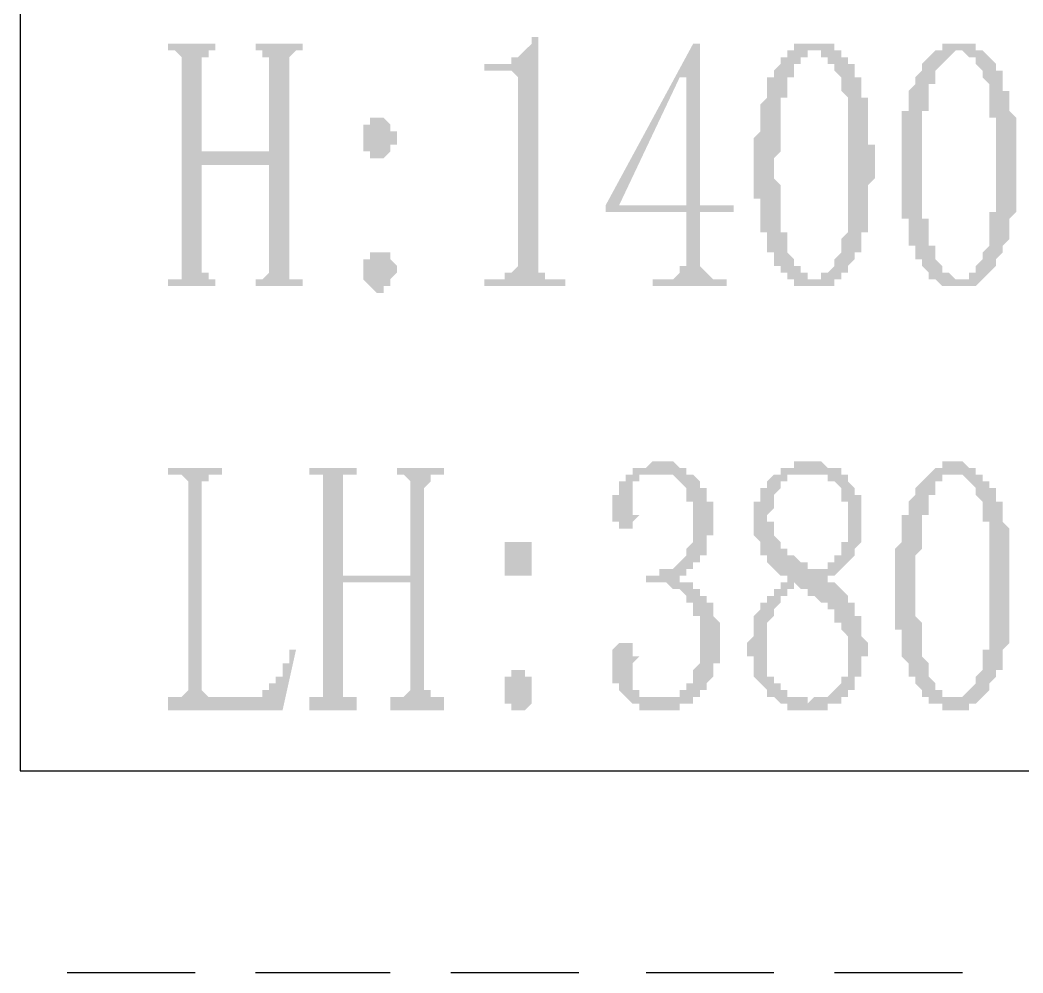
# Model space of a CAD drawing. Header units: inches. Extents: x 11 to 286, y 6 to 196.
# Drawn here: x 175.44 to 181.75, y 79.69 to 85.68 of the extents above; entities that cross this region are included whole.
import ezdxf

# ---------------------------------------------------------------- set-up
doc = ezdxf.new("R2010")
doc.units = ezdxf.units.IN
doc.header["$MEASUREMENT"] = 0
doc.layers.add('PDF_几何图形', color=7, linetype='Continuous')
doc.layers.add('PDF_实体填充', color=7, linetype='Continuous', true_color=0xffffff)

msp = doc.modelspace()

# ---------------------------------------------------------------- hatches: boundary and pattern name
at = {"layer": 'PDF_实体填充', "transparency": 33554559}
for points in [[(178.7031, 85.5698), (178.7031, 84.2151), (178.7031, 84.1728), (178.7031, 84.1304), (178.7031, 84.0881), (178.7454, 84.0881), (178.7454, 84.0458), (178.7878, 84.0458), (178.8301, 84.0458), (178.8724, 84.0458), (178.8724, 84.0034), (178.3644, 84.0034), (178.3644, 84.0458), (178.4491, 84.0458), (178.4914, 84.0458), (178.4914, 84.0881), (178.5338, 84.0881), (178.5761, 84.1304), (178.5761, 84.1728), (178.5761, 84.2151), (178.5761, 85.2734), (178.5761, 85.3158), (178.5338, 85.3581), (178.4914, 85.3581), (178.3644, 85.3581), (178.3644, 85.4004), (178.4491, 85.4004), (178.4914, 85.4004), (178.5338, 85.4004), (178.5338, 85.4428), (178.5761, 85.4428), (178.6184, 85.4851), (178.6608, 85.5274), (178.6608, 85.5698)], [(177.1368, 84.1304), (177.1368, 84.0881), (177.1368, 84.0458), (177.1791, 84.0458), (177.2214, 84.0458), (177.2214, 84.0034), (176.9251, 84.0034), (176.9251, 84.0458), (176.9674, 84.0458), (177.0098, 84.0881), (177.0098, 84.1304), (177.0098, 84.7654), (176.5864, 84.7654), (176.5864, 84.1304), (176.5864, 84.0881), (176.6288, 84.0881), (176.6288, 84.0458), (176.6711, 84.0458), (176.6711, 84.0034), (176.3748, 84.0034), (176.3748, 84.0458), (176.4171, 84.0458), (176.4594, 84.0458), (176.4594, 84.0881), (176.4594, 84.1304), (176.4594, 85.4004), (176.4594, 85.4428), (176.4171, 85.4851), (176.3748, 85.4851), (176.3748, 85.5274), (176.6711, 85.5274), (176.6711, 85.4851), (176.6288, 85.4851), (176.6288, 85.4428), (176.5864, 85.4428), (176.5864, 85.4004), (176.5864, 84.8501), (177.0098, 84.8501), (177.0098, 85.4004), (177.0098, 85.4428), (176.9674, 85.4428), (176.9674, 85.4851), (176.9251, 85.4851), (176.9251, 85.5274), (177.2214, 85.5274), (177.2214, 85.4851), (177.1791, 85.4851), (177.1368, 85.4428), (177.1368, 85.4004)], [(179.8461, 81.7598), (179.8461, 81.7174), (179.8461, 81.6751), (179.8461, 81.6328), (179.8038, 81.6328), (179.8038, 81.5904), (179.8038, 81.5481), (179.7614, 81.5058), (179.7614, 81.4634), (179.7191, 81.4634), (179.7191, 81.4211), (179.6768, 81.4211), (179.6768, 81.3788), (179.6344, 81.3788), (179.5921, 81.3788), (179.5921, 81.3364), (179.5498, 81.3364), (179.5074, 81.3364), (179.4651, 81.3364), (179.4228, 81.3364), (179.3804, 81.3364), (179.3381, 81.3364), (179.3381, 81.3788), (179.2958, 81.3788), (179.2534, 81.4211), (179.2111, 81.4634), (179.2111, 81.5058), (179.1688, 81.5058), (179.1688, 81.5481), (179.1688, 81.5904), (179.1688, 81.6328), (179.1688, 81.6751), (179.1688, 81.7174), (179.2111, 81.7598), (179.2534, 81.7598), (179.2958, 81.7598), (179.2958, 81.7174), (179.2958, 81.6751), (179.3381, 81.6751), (179.2958, 81.6328), (179.2958, 81.5904), (179.2958, 81.5481), (179.2958, 81.5058), (179.2958, 81.4634), (179.3381, 81.4634), (179.3381, 81.4211), (179.3804, 81.4211), (179.4228, 81.4211), (179.4651, 81.4211), (179.4651, 81.3788), (179.4651, 81.4211), (179.5074, 81.4211), (179.5498, 81.4211), (179.5921, 81.4211), (179.5921, 81.4634), (179.6344, 81.4634), (179.6344, 81.5058), (179.6768, 81.5058), (179.6768, 81.5481), (179.6768, 81.5904), (179.7191, 81.6328), (179.7191, 81.6751), (179.7191, 81.7174), (179.7191, 81.7598), (179.7191, 81.8021), (179.7191, 81.8444), (179.7191, 81.8868), (179.7191, 81.9291), (179.6768, 81.9291), (179.6768, 81.9714), (179.6768, 82.0138), (179.6344, 82.0138), (179.6344, 82.0561), (179.5921, 82.0984), (179.5498, 82.0984), (179.5074, 82.1408), (179.4651, 82.1408), (179.4228, 82.1408), (179.3804, 82.1408), (179.3804, 82.1831), (179.4228, 82.1831), (179.4651, 82.1831), (179.4651, 82.2254), (179.5074, 82.2254), (179.5498, 82.2254), (179.5921, 82.2678), (179.6344, 82.3101), (179.6344, 82.3524), (179.6768, 82.3948), (179.6768, 82.4371), (179.6768, 82.4794), (179.6768, 82.5218), (179.6768, 82.5641), (179.6768, 82.6064), (179.6768, 82.6488), (179.6344, 82.6488), (179.6344, 82.6911), (179.6344, 82.7334), (179.5921, 82.7758), (179.5498, 82.8181), (179.5074, 82.8181), (179.4651, 82.8181), (179.4228, 82.8181), (179.3804, 82.8181), (179.3381, 82.8181), (179.3381, 82.7758), (179.2958, 82.7758), (179.2958, 82.7334), (179.2958, 82.6911), (179.2958, 82.6488), (179.2958, 82.6064), (179.2958, 82.5641), (179.3381, 82.5641), (179.2958, 82.5218), (179.2958, 82.4794), (179.2534, 82.4794), (179.2111, 82.4794), (179.2111, 82.5218), (179.1688, 82.5218), (179.1688, 82.5641), (179.1688, 82.6064), (179.1688, 82.6488), (179.1688, 82.6911), (179.2111, 82.6911), (179.2111, 82.7334), (179.2111, 82.7758), (179.2534, 82.7758), (179.2534, 82.8181), (179.2958, 82.8181), (179.2958, 82.8604), (179.3381, 82.8604), (179.3804, 82.8604), (179.4228, 82.9028), (179.4651, 82.9028), (179.5074, 82.9028), (179.5498, 82.9028), (179.5921, 82.8604), (179.6344, 82.8604), (179.6344, 82.8181), (179.6768, 82.8181), (179.7191, 82.7758), (179.7191, 82.7334), (179.7614, 82.7334), (179.7614, 82.6911), (179.7614, 82.6488), (179.8038, 82.6488), (179.8038, 82.6064), (179.8038, 82.5641), (179.8038, 82.5218), (179.8038, 82.4794), (179.8038, 82.4371), (179.7614, 82.4371), (179.7614, 82.3948), (179.7614, 82.3524), (179.7614, 82.3101), (179.7191, 82.3101), (179.7191, 82.2678), (179.6768, 82.2678), (179.6768, 82.2254), (179.6344, 82.2254), (179.6344, 82.1831), (179.5921, 82.1831), (179.5921, 82.1408), (179.6344, 82.1408), (179.6768, 82.1408), (179.6768, 82.0984), (179.7191, 82.0984), (179.7191, 82.0561), (179.7614, 82.0561), (179.7614, 82.0138), (179.8038, 82.0138), (179.8038, 81.9714), (179.8038, 81.9291), (179.8461, 81.8868), (179.8461, 81.8444), (179.8461, 81.8021)], [(176.5864, 81.4634), (176.6288, 81.4211), (176.6711, 81.4211), (176.8404, 81.4211), (176.8828, 81.4211), (176.9251, 81.4211), (176.9674, 81.4211), (176.9674, 81.4634), (177.0098, 81.4634), (177.0098, 81.5058), (177.0521, 81.5058), (177.0521, 81.5481), (177.0944, 81.5481), (177.0944, 81.5904), (177.0944, 81.6328), (177.1368, 81.6328), (177.1368, 81.6751), (177.1368, 81.7174), (177.1791, 81.7174), (177.0944, 81.3364), (176.3748, 81.3364), (176.3748, 81.4211), (176.4171, 81.4211), (176.4594, 81.4211), (176.5018, 81.4634), (176.5018, 82.7334), (176.5018, 82.7758), (176.4594, 82.8181), (176.4171, 82.8181), (176.3748, 82.8181), (176.3748, 82.8604), (176.7134, 82.8604), (176.7134, 82.8181), (176.6711, 82.8181), (176.6288, 82.8181), (176.6288, 82.7758), (176.5864, 82.7758), (176.5864, 82.7334)], [(177.9834, 81.4634), (178.0258, 81.4634), (178.0258, 81.4211), (178.0681, 81.4211), (178.1104, 81.4211), (178.1104, 81.3364), (177.7718, 81.3364), (177.7718, 81.4211), (177.8141, 81.4211), (177.8564, 81.4211), (177.8988, 81.4634), (177.8988, 82.1408), (177.4754, 82.1408), (177.4754, 81.4634), (177.4754, 81.4211), (177.5178, 81.4211), (177.5601, 81.4211), (177.5601, 81.3364), (177.2638, 81.3364), (177.2638, 81.4211), (177.3061, 81.4211), (177.3484, 81.4211), (177.3484, 81.4634), (177.3484, 82.7334), (177.3484, 82.7758), (177.3484, 82.8181), (177.3061, 82.8181), (177.2638, 82.8181), (177.2638, 82.8604), (177.5601, 82.8604), (177.5601, 82.8181), (177.5178, 82.8181), (177.4754, 82.8181), (177.4754, 82.7758), (177.4754, 82.7334), (177.4754, 82.1831), (177.8988, 82.1831), (177.8988, 82.7334), (177.8988, 82.7758), (177.8564, 82.8181), (177.8141, 82.8181), (177.8141, 82.8604), (178.1104, 82.8604), (178.1104, 82.8181), (178.0681, 82.8181), (178.0258, 82.8181), (178.0258, 82.7758), (177.9834, 82.7334)]]:
    msp.add_hatch(color=7, dxfattribs=at).paths.add_polyline_path(points, flags=0)
h = msp.add_hatch(color=7, dxfattribs=at)
h.paths.add_polyline_path([(179.7191, 84.1728), (179.7191, 84.1304), (179.7191, 84.1304), (179.7614, 84.0881), (179.7614, 84.0881), (179.7614, 84.0881), (179.7614, 84.0881), (179.8038, 84.0458), (179.8038, 84.0458), (179.8038, 84.0458), (179.8461, 84.0458), (179.8884, 84.0458), (179.8884, 84.0034), (179.4228, 84.0034), (179.4228, 84.0458), (179.5074, 84.0458), (179.5498, 84.0458), (179.5498, 84.0458), (179.5498, 84.0458), (179.5921, 84.0881), (179.5921, 84.0881), (179.5921, 84.0881), (179.5921, 84.1304), (179.6344, 84.1304), (179.6344, 84.1728), (179.6344, 84.1728), (179.6344, 84.4691), (179.1264, 84.4691), (179.1264, 84.5114), (179.6768, 85.5274), (179.7191, 85.5274), (179.7191, 84.5114), (179.9308, 84.5114), (179.9308, 84.4691), (179.7191, 84.4691), (179.7191, 84.1728)], flags=0)
h.paths.add_polyline_path([(179.5921, 85.3158), (179.2111, 84.5114), (179.6344, 84.5114), (179.6344, 85.3158), (179.5921, 85.3158), (179.5921, 85.3158)], flags=0)
h = msp.add_hatch(color=7, dxfattribs=at)
h.paths.add_polyline_path([(180.4388, 85.4851), (180.4388, 85.4851), (180.3964, 85.4851), (180.3964, 85.4428), (180.3964, 85.4428), (180.3541, 85.4428), (180.3541, 85.4428), (180.3541, 85.4004), (180.3541, 85.4004), (180.3118, 85.4004), (180.3118, 85.3581), (180.3118, 85.3581), (180.3118, 85.3158), (180.2694, 85.3158), (180.2694, 85.2734), (180.2694, 85.2734), (180.2694, 85.2311), (180.2694, 85.2311), (180.2694, 85.2311), (180.2694, 85.1888), (180.2271, 85.1888), (180.2271, 85.1464), (180.2271, 85.1464), (180.2271, 85.1041), (180.2271, 85.1041), (180.2271, 85.0618), (180.2271, 85.0618), (180.2271, 85.0194), (180.2271, 85.0194), (180.2271, 84.9771), (180.2271, 84.9348), (180.2271, 84.9348), (180.2271, 84.8924), (180.2271, 84.8924), (180.2271, 84.8501), (180.1848, 84.8078), (180.1848, 84.8078), (180.1848, 84.7654), (180.1848, 84.7654), (180.1848, 84.7231), (180.1848, 84.7231), (180.1848, 84.6808), (180.2271, 84.6384), (180.2271, 84.6384), (180.2271, 84.5961), (180.2271, 84.5961), (180.2271, 84.5538), (180.2271, 84.5114), (180.2271, 84.5114), (180.2271, 84.4691), (180.2271, 84.4691), (180.2271, 84.4268), (180.2271, 84.4268), (180.2271, 84.3844), (180.2271, 84.3844), (180.2271, 84.3421), (180.2271, 84.3421), (180.2694, 84.3421), (180.2694, 84.2998), (180.2694, 84.2998), (180.2694, 84.2574), (180.2694, 84.2574), (180.2694, 84.2574), (180.2694, 84.2151), (180.3118, 84.1728), (180.3118, 84.1728), (180.3118, 84.1304), (180.3118, 84.1304), (180.3541, 84.1304), (180.3541, 84.0881), (180.3541, 84.0881), (180.3964, 84.0881), (180.3964, 84.0881), (180.3964, 84.0458), (180.3964, 84.0458), (180.4388, 84.0458), (180.4388, 84.0458), (180.4388, 84.0458), (180.4811, 84.0458), (180.4811, 84.0458), (180.4811, 84.0881), (180.5234, 84.0881), (180.5234, 84.0881), (180.5234, 84.0881), (180.5658, 84.1304), (180.5658, 84.1304), (180.5658, 84.1728), (180.5658, 84.1728), (180.6081, 84.2151), (180.6081, 84.2151), (180.6081, 84.2574), (180.6081, 84.2574), (180.6081, 84.2574), (180.6081, 84.2998), (180.6081, 84.2998), (180.6504, 84.3421), (180.6504, 84.3421), (180.6504, 84.3844), (180.6504, 84.3844), (180.6504, 84.4268), (180.6504, 84.4268), (180.6504, 84.4691), (180.6504, 84.4691), (180.6504, 84.5114), (180.6504, 84.5114), (180.6504, 84.5538), (180.6504, 84.5538), (180.6504, 84.5961), (180.6504, 84.6384), (180.6504, 84.6384), (180.6504, 84.6808), (180.6504, 84.6808), (180.6504, 84.7231), (180.6504, 84.7654), (180.6504, 84.7654), (180.6504, 84.8078), (180.6504, 84.8078), (180.6504, 84.8501), (180.6504, 84.8924), (180.6504, 84.8924), (180.6504, 84.9348), (180.6504, 84.9348), (180.6504, 84.9771), (180.6504, 85.0194), (180.6504, 85.0194), (180.6504, 85.0618), (180.6504, 85.0618), (180.6504, 85.1041), (180.6504, 85.1041), (180.6504, 85.1464), (180.6504, 85.1464), (180.6504, 85.1888), (180.6504, 85.1888), (180.6081, 85.2311), (180.6081, 85.2311), (180.6081, 85.2311), (180.6081, 85.2734), (180.6081, 85.2734), (180.6081, 85.2734), (180.6081, 85.3158), (180.6081, 85.3158), (180.5658, 85.3581), (180.5658, 85.3581), (180.5658, 85.4004), (180.5658, 85.4004), (180.5234, 85.4004), (180.5234, 85.4428), (180.5234, 85.4428), (180.4811, 85.4428), (180.4811, 85.4428), (180.4811, 85.4851), (180.4388, 85.4851), (180.4388, 85.4851), (180.4388, 85.4851), (180.4388, 85.4851)], flags=0)
h.paths.add_polyline_path([(180.4388, 84.0034), (180.4388, 84.0034), (180.3964, 84.0034), (180.3964, 84.0034), (180.3541, 84.0034), (180.3541, 84.0034), (180.3541, 84.0034), (180.3118, 84.0034), (180.3118, 84.0034), (180.3118, 84.0458), (180.2694, 84.0458), (180.2694, 84.0458), (180.2694, 84.0881), (180.2271, 84.0881), (180.2271, 84.0881), (180.2271, 84.1304), (180.1848, 84.1304), (180.1848, 84.1728), (180.1848, 84.1728), (180.1848, 84.1728), (180.1848, 84.2151), (180.1424, 84.2151), (180.1424, 84.2574), (180.1424, 84.2574), (180.1424, 84.2574), (180.1424, 84.2998), (180.1424, 84.2998), (180.1424, 84.3421), (180.1001, 84.3421), (180.1001, 84.3844), (180.1001, 84.3844), (180.1001, 84.4268), (180.1001, 84.4268), (180.1001, 84.4691), (180.1001, 84.4691), (180.1001, 84.5114), (180.1001, 84.5114), (180.1001, 84.5538), (180.0578, 84.5538), (180.0578, 84.5961), (180.0578, 84.5961), (180.0578, 84.6384), (180.0578, 84.6808), (180.0578, 84.6808), (180.0578, 84.7231), (180.0578, 84.7654), (180.0578, 84.7654), (180.0578, 84.8078), (180.0578, 84.8078), (180.0578, 84.8501), (180.0578, 84.8924), (180.0578, 84.8924), (180.0578, 84.9348), (180.0578, 84.9348), (180.1001, 84.9771), (180.1001, 84.9771), (180.1001, 85.0194), (180.1001, 85.0194), (180.1001, 85.0618), (180.1001, 85.0618), (180.1001, 85.1041), (180.1001, 85.1041), (180.1001, 85.1464), (180.1001, 85.1464), (180.1424, 85.1888), (180.1424, 85.1888), (180.1424, 85.2311), (180.1424, 85.2311), (180.1424, 85.2734), (180.1424, 85.2734), (180.1424, 85.3158), (180.1848, 85.3158), (180.1848, 85.3158), (180.1848, 85.3581), (180.1848, 85.3581), (180.2271, 85.4004), (180.2271, 85.4004), (180.2271, 85.4428), (180.2271, 85.4428), (180.2694, 85.4428), (180.2694, 85.4851), (180.2694, 85.4851), (180.3118, 85.4851), (180.3118, 85.4851), (180.3118, 85.5274), (180.3541, 85.5274), (180.3541, 85.5274), (180.3541, 85.5274), (180.3964, 85.5274), (180.3964, 85.5274), (180.4388, 85.5274), (180.4388, 85.5274), (180.4388, 85.5274), (180.4811, 85.5274), (180.4811, 85.5274), (180.5234, 85.5274), (180.5234, 85.5274), (180.5234, 85.5274), (180.5658, 85.5274), (180.5658, 85.4851), (180.5658, 85.4851), (180.6081, 85.4851), (180.6081, 85.4851), (180.6081, 85.4428), (180.6504, 85.4428), (180.6504, 85.4428), (180.6504, 85.4004), (180.6928, 85.4004), (180.6928, 85.3581), (180.6928, 85.3581), (180.6928, 85.3158), (180.6928, 85.3158), (180.7351, 85.3158), (180.7351, 85.2734), (180.7351, 85.2734), (180.7351, 85.2311), (180.7351, 85.2311), (180.7351, 85.2311), (180.7351, 85.1888), (180.7774, 85.1888), (180.7774, 85.1464), (180.7774, 85.1464), (180.7774, 85.1041), (180.7774, 85.1041), (180.7774, 85.0618), (180.7774, 85.0618), (180.7774, 85.0194), (180.7774, 85.0194), (180.7774, 84.9771), (180.7774, 84.9348), (180.7774, 84.9348), (180.7774, 84.8924), (180.8198, 84.8924), (180.8198, 84.8501), (180.8198, 84.8078), (180.8198, 84.8078), (180.8198, 84.7654), (180.8198, 84.7654), (180.8198, 84.7231), (180.8198, 84.7231), (180.8198, 84.6808), (180.8198, 84.6808), (180.7774, 84.6384), (180.7774, 84.5961), (180.7774, 84.5961), (180.7774, 84.5538), (180.7774, 84.5538), (180.7774, 84.5114), (180.7774, 84.4691), (180.7774, 84.4691), (180.7774, 84.4268), (180.7774, 84.4268), (180.7774, 84.3844), (180.7774, 84.3844), (180.7774, 84.3421), (180.7351, 84.3421), (180.7351, 84.3421), (180.7351, 84.2998), (180.7351, 84.2998), (180.7351, 84.2574), (180.7351, 84.2574), (180.7351, 84.2151), (180.6928, 84.2151), (180.6928, 84.2151), (180.6928, 84.2151), (180.6928, 84.1728), (180.6928, 84.1728), (180.6504, 84.1304), (180.6504, 84.1304), (180.6504, 84.0881), (180.6081, 84.0881), (180.6081, 84.0881), (180.6081, 84.0458), (180.6081, 84.0458), (180.5658, 84.0458), (180.5658, 84.0034), (180.5658, 84.0034), (180.5234, 84.0034), (180.5234, 84.0034), (180.4811, 84.0034), (180.4811, 84.0034), (180.4811, 84.0034), (180.4388, 84.0034), (180.4388, 84.0034), (180.4388, 84.0034), (180.4388, 84.0034)], flags=0)
h = msp.add_hatch(color=7, dxfattribs=at)
h.paths.add_polyline_path([(181.3278, 85.4851), (181.3278, 85.4851), (181.3278, 85.4851), (181.2854, 85.4428), (181.2854, 85.4428), (181.2854, 85.4428), (181.2854, 85.4428), (181.2431, 85.4004), (181.2431, 85.4004), (181.2431, 85.4004), (181.2008, 85.3581), (181.2008, 85.3581), (181.2008, 85.3158), (181.2008, 85.3158), (181.2008, 85.2734), (181.1584, 85.2734), (181.1584, 85.2311), (181.1584, 85.2311), (181.1584, 85.2311), (181.1584, 85.1888), (181.1584, 85.1888), (181.1584, 85.1464), (181.1584, 85.1464), (181.1584, 85.1041), (181.1161, 85.1041), (181.1161, 85.0618), (181.1161, 85.0618), (181.1161, 85.0194), (181.1161, 85.0194), (181.1161, 84.9771), (181.1161, 84.9348), (181.1161, 84.9348), (181.1161, 84.8924), (181.1161, 84.8924), (181.1161, 84.8501), (181.1161, 84.8078), (181.1161, 84.8078), (181.1161, 84.7654), (181.1161, 84.7654), (181.1161, 84.7231), (181.1161, 84.7231), (181.1161, 84.6808), (181.1161, 84.6384), (181.1161, 84.6384), (181.1161, 84.5961), (181.1161, 84.5961), (181.1161, 84.5538), (181.1161, 84.5114), (181.1161, 84.5114), (181.1161, 84.4691), (181.1161, 84.4691), (181.1161, 84.4268), (181.1584, 84.4268), (181.1584, 84.3844), (181.1584, 84.3844), (181.1584, 84.3421), (181.1584, 84.3421), (181.1584, 84.3421), (181.1584, 84.2998), (181.1584, 84.2998), (181.1584, 84.2574), (181.2008, 84.2574), (181.2008, 84.2574), (181.2008, 84.2151), (181.2008, 84.1728), (181.2008, 84.1728), (181.2431, 84.1304), (181.2431, 84.1304), (181.2431, 84.1304), (181.2431, 84.0881), (181.2854, 84.0881), (181.2854, 84.0881), (181.2854, 84.0881), (181.3278, 84.0458), (181.3278, 84.0458), (181.3278, 84.0458), (181.3278, 84.0458), (181.3701, 84.0458), (181.3701, 84.0458), (181.4124, 84.0458), (181.4124, 84.0881), (181.4124, 84.0881), (181.4124, 84.0881), (181.4548, 84.0881), (181.4548, 84.1304), (181.4548, 84.1304), (181.4971, 84.1728), (181.4971, 84.1728), (181.4971, 84.2151), (181.4971, 84.2151), (181.5394, 84.2574), (181.5394, 84.2574), (181.5394, 84.2574), (181.5394, 84.2998), (181.5394, 84.2998), (181.5394, 84.3421), (181.5394, 84.3421), (181.5394, 84.3844), (181.5394, 84.3844), (181.5394, 84.4268), (181.5394, 84.4268), (181.5394, 84.4691), (181.5818, 84.4691), (181.5818, 84.5114), (181.5818, 84.5114), (181.5818, 84.5538), (181.5818, 84.5538), (181.5818, 84.5961), (181.5818, 84.6384), (181.5818, 84.6384), (181.5818, 84.6808), (181.5818, 84.6808), (181.5818, 84.7231), (181.5818, 84.7654), (181.5818, 84.7654), (181.5818, 84.8078), (181.5818, 84.8078), (181.5818, 84.8501), (181.5818, 84.8924), (181.5818, 84.8924), (181.5818, 84.9348), (181.5818, 84.9348), (181.5818, 84.9771), (181.5818, 85.0194), (181.5818, 85.0194), (181.5818, 85.0618), (181.5394, 85.0618), (181.5394, 85.1041), (181.5394, 85.1041), (181.5394, 85.1464), (181.5394, 85.1464), (181.5394, 85.1888), (181.5394, 85.1888), (181.5394, 85.2311), (181.5394, 85.2311), (181.5394, 85.2311), (181.5394, 85.2734), (181.5394, 85.2734), (181.5394, 85.2734), (181.4971, 85.3158), (181.4971, 85.3158), (181.4971, 85.3581), (181.4971, 85.3581), (181.4548, 85.4004), (181.4548, 85.4004), (181.4548, 85.4004), (181.4548, 85.4428), (181.4124, 85.4428), (181.4124, 85.4428), (181.4124, 85.4428), (181.3701, 85.4851), (181.3701, 85.4851), (181.3701, 85.4851), (181.3278, 85.4851), (181.3278, 85.4851)], flags=0)
h.paths.add_polyline_path([(181.3278, 84.0034), (181.3278, 84.0034), (181.3278, 84.0034), (181.2854, 84.0034), (181.2854, 84.0034), (181.2854, 84.0034), (181.2431, 84.0034), (181.2431, 84.0034), (181.2431, 84.0034), (181.2008, 84.0458), (181.2008, 84.0458), (181.1584, 84.0458), (181.1584, 84.0881), (181.1584, 84.0881), (181.1584, 84.0881), (181.1161, 84.1304), (181.1161, 84.1304), (181.1161, 84.1728), (181.0738, 84.1728), (181.0738, 84.1728), (181.0738, 84.2151), (181.0738, 84.2151), (181.0738, 84.2574), (181.0738, 84.2574), (181.0314, 84.2574), (181.0314, 84.2998), (181.0314, 84.2998), (181.0314, 84.3421), (181.0314, 84.3421), (181.0314, 84.3844), (181.0314, 84.3844), (181.0314, 84.4268), (180.9891, 84.4268), (180.9891, 84.4691), (180.9891, 84.4691), (180.9891, 84.5114), (180.9891, 84.5114), (180.9891, 84.5538), (180.9891, 84.5538), (180.9891, 84.5961), (180.9891, 84.5961), (180.9891, 84.6384), (180.9891, 84.6808), (180.9891, 84.6808), (180.9891, 84.7231), (180.9891, 84.7654), (180.9891, 84.7654), (180.9891, 84.8078), (180.9891, 84.8078), (180.9891, 84.8501), (180.9891, 84.8924), (180.9891, 84.8924), (180.9891, 84.9348), (180.9891, 84.9348), (180.9891, 84.9771), (180.9891, 84.9771), (180.9891, 85.0194), (180.9891, 85.0194), (180.9891, 85.0618), (180.9891, 85.0618), (180.9891, 85.1041), (181.0314, 85.1041), (181.0314, 85.1464), (181.0314, 85.1464), (181.0314, 85.1888), (181.0314, 85.1888), (181.0314, 85.2311), (181.0314, 85.2311), (181.0738, 85.2734), (181.0738, 85.2734), (181.0738, 85.3158), (181.0738, 85.3158), (181.0738, 85.3158), (181.1161, 85.3581), (181.1161, 85.3581), (181.1161, 85.4004), (181.1161, 85.4004), (181.1584, 85.4428), (181.1584, 85.4428), (181.1584, 85.4428), (181.2008, 85.4851), (181.2008, 85.4851), (181.2008, 85.4851), (181.2431, 85.4851), (181.2431, 85.5274), (181.2431, 85.5274), (181.2854, 85.5274), (181.2854, 85.5274), (181.2854, 85.5274), (181.3278, 85.5274), (181.3278, 85.5274), (181.3278, 85.5274), (181.3701, 85.5274), (181.3701, 85.5274), (181.4124, 85.5274), (181.4124, 85.5274), (181.4124, 85.5274), (181.4548, 85.5274), (181.4548, 85.5274), (181.4548, 85.4851), (181.4971, 85.4851), (181.4971, 85.4851), (181.4971, 85.4851), (181.5394, 85.4428), (181.5394, 85.4428), (181.5394, 85.4428), (181.5818, 85.4004), (181.5818, 85.4004), (181.5818, 85.3581), (181.6241, 85.3581), (181.6241, 85.3158), (181.6241, 85.3158), (181.6241, 85.3158), (181.6241, 85.2734), (181.6241, 85.2734), (181.6241, 85.2311), (181.6664, 85.2311), (181.6664, 85.2311), (181.6664, 85.1888), (181.6664, 85.1888), (181.6664, 85.1464), (181.6664, 85.1464), (181.6664, 85.1041), (181.6664, 85.1041), (181.7088, 85.0618), (181.7088, 85.0618), (181.7088, 85.0194), (181.7088, 85.0194), (181.7088, 84.9771), (181.7088, 84.9348), (181.7088, 84.9348), (181.7088, 84.8924), (181.7088, 84.8924), (181.7088, 84.8501), (181.7088, 84.8078), (181.7088, 84.8078), (181.7088, 84.7654), (181.7088, 84.7654), (181.7088, 84.7231), (181.7088, 84.7231), (181.7088, 84.6808), (181.7088, 84.6808), (181.7088, 84.6384), (181.7088, 84.5961), (181.7088, 84.5961), (181.7088, 84.5538), (181.7088, 84.5538), (181.7088, 84.5114), (181.7088, 84.4691), (181.7088, 84.4691), (181.6664, 84.4268), (181.6664, 84.4268), (181.6664, 84.3844), (181.6664, 84.3844), (181.6664, 84.3421), (181.6664, 84.3421), (181.6664, 84.3421), (181.6664, 84.2998), (181.6664, 84.2998), (181.6241, 84.2574), (181.6241, 84.2574), (181.6241, 84.2151), (181.6241, 84.2151), (181.6241, 84.2151), (181.6241, 84.2151), (181.5818, 84.1728), (181.5818, 84.1728), (181.5818, 84.1304), (181.5818, 84.1304), (181.5394, 84.0881), (181.5394, 84.0881), (181.5394, 84.0881), (181.4971, 84.0458), (181.4971, 84.0458), (181.4971, 84.0458), (181.4548, 84.0034), (181.4548, 84.0034), (181.4548, 84.0034), (181.4124, 84.0034), (181.4124, 84.0034), (181.4124, 84.0034), (181.3701, 84.0034), (181.3701, 84.0034), (181.3278, 84.0034), (181.3278, 84.0034), (181.3278, 84.0034)], flags=0)
h = msp.add_hatch(color=7, dxfattribs=at)
h.paths.add_polyline_path([(177.8141, 84.9348), (177.8141, 84.8924), (177.7718, 84.8924), (177.7718, 84.8924), (177.7718, 84.8501), (177.7718, 84.8501), (177.7718, 84.8501), (177.7294, 84.8078), (177.7294, 84.8078), (177.6871, 84.8078), (177.6871, 84.8078), (177.6871, 84.8078), (177.6448, 84.8078), (177.6448, 84.8078), (177.6448, 84.8501), (177.6448, 84.8501), (177.6024, 84.8501), (177.6024, 84.8924), (177.6024, 84.8924), (177.6024, 84.9348), (177.6024, 84.9348), (177.6024, 84.9771), (177.6024, 84.9771), (177.6024, 85.0194), (177.6024, 85.0194), (177.6448, 85.0194), (177.6448, 85.0194), (177.6448, 85.0618), (177.6871, 85.0618), (177.6871, 85.0618), (177.6871, 85.0618), (177.7294, 85.0618), (177.7294, 85.0618), (177.7294, 85.0618), (177.7718, 85.0194), (177.7718, 85.0194), (177.7718, 85.0194), (177.7718, 84.9771), (177.8141, 84.9771), (177.8141, 84.9348), (177.8141, 84.9348), (177.8141, 84.9348)], flags=0)
h.paths.add_polyline_path([(177.8141, 84.0881), (177.8141, 84.0881), (177.7718, 84.0458), (177.7718, 84.0458), (177.7718, 84.0034), (177.7718, 84.0034), (177.7718, 84.0034), (177.7294, 84.0034), (177.7294, 83.9611), (177.6871, 83.9611), (177.6871, 83.9611), (177.6871, 83.9611), (177.6448, 84.0034), (177.6448, 84.0034), (177.6448, 84.0034), (177.6448, 84.0034), (177.6024, 84.0458), (177.6024, 84.0458), (177.6024, 84.0881), (177.6024, 84.0881), (177.6024, 84.0881), (177.6024, 84.1304), (177.6024, 84.1304), (177.6024, 84.1728), (177.6024, 84.1728), (177.6448, 84.1728), (177.6448, 84.2151), (177.6448, 84.2151), (177.6871, 84.2151), (177.6871, 84.2151), (177.6871, 84.2151), (177.7294, 84.2151), (177.7294, 84.2151), (177.7294, 84.2151), (177.7718, 84.2151), (177.7718, 84.1728), (177.7718, 84.1728), (177.7718, 84.1728), (177.8141, 84.1304), (177.8141, 84.1304), (177.8141, 84.0881), (177.8141, 84.0881), (177.8141, 84.0881)], flags=0)
h = msp.add_hatch(color=7, dxfattribs=at)
h.paths.add_polyline_path([(180.1424, 81.7174), (180.1424, 81.6751), (180.1424, 81.6751), (180.1424, 81.6328), (180.1424, 81.6328), (180.1424, 81.5904), (180.1424, 81.5904), (180.1424, 81.5481), (180.1848, 81.5481), (180.1848, 81.5481), (180.1848, 81.5058), (180.1848, 81.5058), (180.2271, 81.5058), (180.2271, 81.4634), (180.2271, 81.4634), (180.2694, 81.4634), (180.2694, 81.4211), (180.2694, 81.4211), (180.3118, 81.4211), (180.3118, 81.4211), (180.3118, 81.4211), (180.3541, 81.4211), (180.3541, 81.4211), (180.3964, 81.4211), (180.3964, 81.3788), (180.4388, 81.4211), (180.4388, 81.4211), (180.4388, 81.4211), (180.4811, 81.4211), (180.4811, 81.4211), (180.5234, 81.4211), (180.5234, 81.4211), (180.5234, 81.4211), (180.5658, 81.4634), (180.5658, 81.4634), (180.5658, 81.4634), (180.6081, 81.5058), (180.6081, 81.5058), (180.6081, 81.5058), (180.6081, 81.5058), (180.6081, 81.5481), (180.6504, 81.5481), (180.6504, 81.5904), (180.6504, 81.5904), (180.6504, 81.6328), (180.6504, 81.6328), (180.6504, 81.6751), (180.6504, 81.6751), (180.6504, 81.7174), (180.6504, 81.7174), (180.6504, 81.7598), (180.6504, 81.7598), (180.6504, 81.8021), (180.6504, 81.8021), (180.6081, 81.8444), (180.6081, 81.8444), (180.6081, 81.8868), (180.6081, 81.8868), (180.5658, 81.8868), (180.5658, 81.9291), (180.5658, 81.9291), (180.5658, 81.9291), (180.5658, 81.9714), (180.5234, 81.9714), (180.5234, 81.9714), (180.5234, 82.0138), (180.4811, 82.0138), (180.4811, 82.0138), (180.4811, 82.0138), (180.4388, 82.0561), (180.4388, 82.0561), (180.3964, 82.0561), (180.3964, 82.0561), (180.3964, 82.0984), (180.3541, 82.0984), (180.3541, 82.0984), (180.3118, 82.1408), (180.3118, 82.1408), (180.3118, 82.0984), (180.2694, 82.0984), (180.2694, 82.0984), (180.2694, 82.0561), (180.2271, 82.0561), (180.2271, 82.0561), (180.2271, 82.0138), (180.2271, 82.0138), (180.1848, 81.9714), (180.1848, 81.9714), (180.1848, 81.9291), (180.1848, 81.9291), (180.1848, 81.9291), (180.1424, 81.8868), (180.1424, 81.8868), (180.1424, 81.8444), (180.1424, 81.8444), (180.1424, 81.8021), (180.1424, 81.8021), (180.1424, 81.7598), (180.1424, 81.7174), (180.1424, 81.7174), (180.1424, 81.7174)], flags=0)
h.paths.add_polyline_path([(180.7774, 81.7174), (180.7774, 81.7174), (180.7774, 81.6751), (180.7351, 81.6751), (180.7351, 81.6328), (180.7351, 81.6328), (180.7351, 81.5904), (180.7351, 81.5904), (180.7351, 81.5481), (180.7351, 81.5481), (180.6928, 81.5481), (180.6928, 81.5058), (180.6928, 81.5058), (180.6928, 81.4634), (180.6504, 81.4634), (180.6504, 81.4634), (180.6504, 81.4211), (180.6504, 81.4211), (180.6081, 81.4211), (180.6081, 81.4211), (180.6081, 81.3788), (180.5658, 81.3788), (180.5658, 81.3788), (180.5234, 81.3788), (180.5234, 81.3788), (180.5234, 81.3364), (180.4811, 81.3364), (180.4811, 81.3364), (180.4388, 81.3364), (180.4388, 81.3364), (180.3964, 81.3364), (180.3964, 81.3364), (180.3964, 81.3364), (180.3964, 81.3364), (180.3541, 81.3364), (180.3541, 81.3364), (180.3118, 81.3364), (180.3118, 81.3364), (180.2694, 81.3364), (180.2694, 81.3788), (180.2694, 81.3788), (180.2271, 81.3788), (180.2271, 81.3788), (180.2271, 81.3788), (180.1848, 81.4211), (180.1848, 81.4211), (180.1424, 81.4211), (180.1424, 81.4634), (180.1424, 81.4634), (180.1424, 81.4634), (180.1001, 81.5058), (180.1001, 81.5058), (180.1001, 81.5058), (180.0578, 81.5481), (180.0578, 81.5481), (180.0578, 81.5904), (180.0578, 81.5904), (180.0578, 81.6328), (180.0578, 81.6328), (180.0578, 81.6751), (180.0154, 81.6751), (180.0154, 81.7174), (180.0154, 81.7174), (180.0154, 81.7598), (180.0154, 81.7598), (180.0578, 81.8021), (180.0578, 81.8021), (180.0578, 81.8444), (180.0578, 81.8444), (180.0578, 81.8868), (180.0578, 81.8868), (180.0578, 81.9291), (180.0578, 81.9291), (180.1001, 81.9714), (180.1001, 81.9714), (180.1001, 81.9714), (180.1001, 82.0138), (180.1001, 82.0138), (180.1424, 82.0138), (180.1424, 82.0561), (180.1424, 82.0561), (180.1848, 82.0561), (180.1848, 82.0984), (180.1848, 82.0984), (180.2271, 82.0984), (180.2271, 82.1408), (180.2271, 82.1408), (180.2694, 82.1408), (180.2694, 82.1831), (180.2694, 82.1831), (180.2271, 82.1831), (180.2271, 82.1831), (180.1848, 82.2254), (180.1848, 82.2254), (180.1848, 82.2254), (180.1424, 82.2678), (180.1424, 82.2678), (180.1424, 82.2678), (180.1424, 82.3101), (180.1001, 82.3101), (180.1001, 82.3101), (180.1001, 82.3524), (180.1001, 82.3524), (180.1001, 82.3948), (180.1001, 82.3948), (180.0578, 82.4371), (180.0578, 82.4371), (180.0578, 82.4794), (180.0578, 82.4794), (180.0578, 82.5218), (180.0578, 82.5218), (180.0578, 82.5641), (180.0578, 82.5641), (180.0578, 82.6064), (180.0578, 82.6064), (180.0578, 82.6488), (180.1001, 82.6488), (180.1001, 82.6911), (180.1001, 82.6911), (180.1001, 82.7334), (180.1001, 82.7334), (180.1424, 82.7334), (180.1424, 82.7758), (180.1424, 82.7758), (180.1424, 82.7758), (180.1848, 82.8181), (180.1848, 82.8181), (180.1848, 82.8181), (180.2271, 82.8181), (180.2271, 82.8604), (180.2271, 82.8604), (180.2694, 82.8604), (180.2694, 82.8604), (180.2694, 82.8604), (180.3118, 82.8604), (180.3118, 82.9028), (180.3541, 82.9028), (180.3541, 82.9028), (180.3964, 82.9028), (180.3964, 82.9028), (180.3964, 82.9028), (180.4388, 82.9028), (180.4388, 82.9028), (180.4811, 82.9028), (180.4811, 82.9028), (180.5234, 82.8604), (180.5234, 82.8604), (180.5234, 82.8604), (180.5658, 82.8604), (180.5658, 82.8604), (180.6081, 82.8604), (180.6081, 82.8181), (180.6081, 82.8181), (180.6504, 82.8181), (180.6504, 82.7758), (180.6504, 82.7758), (180.6504, 82.7758), (180.6928, 82.7334), (180.6928, 82.7334), (180.6928, 82.7334), (180.6928, 82.6911), (180.7351, 82.6911), (180.7351, 82.6488), (180.7351, 82.6488), (180.7351, 82.6064), (180.7351, 82.6064), (180.7351, 82.5641), (180.7351, 82.5641), (180.7351, 82.5218), (180.7351, 82.5218), (180.7351, 82.5218), (180.7351, 82.4794), (180.7351, 82.4794), (180.7351, 82.4371), (180.7351, 82.4371), (180.7351, 82.3948), (180.7351, 82.3948), (180.6928, 82.3524), (180.6928, 82.3524), (180.6928, 82.3524), (180.6928, 82.3101), (180.6928, 82.3101), (180.6504, 82.2678), (180.6504, 82.2678), (180.6504, 82.2678), (180.6081, 82.2254), (180.6081, 82.2254), (180.6081, 82.2254), (180.5658, 82.1831), (180.5658, 82.1831), (180.5658, 82.1831), (180.5234, 82.1831), (180.5234, 82.1831), (180.5234, 82.1408), (180.5658, 82.1408), (180.5658, 82.1408), (180.6081, 82.0984), (180.6081, 82.0984), (180.6081, 82.0984), (180.6504, 82.0561), (180.6504, 82.0561), (180.6504, 82.0138), (180.6504, 82.0138), (180.6928, 82.0138), (180.6928, 81.9714), (180.6928, 81.9714), (180.6928, 81.9714), (180.6928, 81.9291), (180.7351, 81.9291), (180.7351, 81.9291), (180.7351, 81.8868), (180.7351, 81.8868), (180.7351, 81.8444), (180.7351, 81.8444), (180.7351, 81.8021), (180.7774, 81.7598), (180.7774, 81.7598), (180.7774, 81.7174), (180.7774, 81.7174)], flags=0)
h.paths.add_polyline_path([(180.6504, 82.5218), (180.6504, 82.5218), (180.6504, 82.5641), (180.6504, 82.6064), (180.6504, 82.6064), (180.6504, 82.6488), (180.6081, 82.6488), (180.6081, 82.6911), (180.6081, 82.6911), (180.6081, 82.6911), (180.6081, 82.7334), (180.6081, 82.7334), (180.5658, 82.7758), (180.5658, 82.7758), (180.5658, 82.7758), (180.5234, 82.7758), (180.5234, 82.8181), (180.5234, 82.8181), (180.4811, 82.8181), (180.4811, 82.8181), (180.4388, 82.8181), (180.4388, 82.8181), (180.3964, 82.8181), (180.3964, 82.8181), (180.3964, 82.8181), (180.3541, 82.8181), (180.3541, 82.8181), (180.3118, 82.8181), (180.3118, 82.8181), (180.3118, 82.8181), (180.2694, 82.8181), (180.2694, 82.7758), (180.2694, 82.7758), (180.2271, 82.7758), (180.2271, 82.7334), (180.2271, 82.7334), (180.2271, 82.7334), (180.1848, 82.6911), (180.1848, 82.6911), (180.1848, 82.6488), (180.1848, 82.6488), (180.1848, 82.6064), (180.1848, 82.6064), (180.1424, 82.5641), (180.1424, 82.5641), (180.1424, 82.5641), (180.1424, 82.5218), (180.1848, 82.5218), (180.1848, 82.4794), (180.1848, 82.4794), (180.1848, 82.4794), (180.1848, 82.4371), (180.1848, 82.4371), (180.2271, 82.3948), (180.2271, 82.3948), (180.2271, 82.3524), (180.2271, 82.3524), (180.2694, 82.3524), (180.2694, 82.3524), (180.2694, 82.3101), (180.3118, 82.3101), (180.3118, 82.3101), (180.3118, 82.3101), (180.3541, 82.2678), (180.3541, 82.2678), (180.3541, 82.2678), (180.3964, 82.2678), (180.3964, 82.2254), (180.4388, 82.2254), (180.4388, 82.2254), (180.4811, 82.2254), (180.4811, 82.1831), (180.4811, 82.2254), (180.5234, 82.2254), (180.5234, 82.2254), (180.5234, 82.2678), (180.5658, 82.2678), (180.5658, 82.2678), (180.5658, 82.3101), (180.6081, 82.3101), (180.6081, 82.3101), (180.6081, 82.3524), (180.6081, 82.3524), (180.6081, 82.3524), (180.6081, 82.3948), (180.6504, 82.3948), (180.6504, 82.4371), (180.6504, 82.4371), (180.6504, 82.4794), (180.6504, 82.4794), (180.6504, 82.5218), (180.6504, 82.5218), (180.6504, 82.5218)], flags=0)
h = msp.add_hatch(color=7, dxfattribs=at)
h.paths.add_polyline_path([(181.3278, 82.8181), (181.2854, 82.8181), (181.2854, 82.8181), (181.2854, 82.8181), (181.2431, 82.8181), (181.2431, 82.7758), (181.2431, 82.7758), (181.2431, 82.7758), (181.2008, 82.7758), (181.2008, 82.7334), (181.2008, 82.7334), (181.2008, 82.6911), (181.1584, 82.6911), (181.1584, 82.6488), (181.1584, 82.6488), (181.1584, 82.6064), (181.1584, 82.6064), (181.1584, 82.5641), (181.1161, 82.5641), (181.1161, 82.5641), (181.1161, 82.5218), (181.1161, 82.5218), (181.1161, 82.4794), (181.1161, 82.4794), (181.1161, 82.4371), (181.1161, 82.4371), (181.1161, 82.3948), (181.1161, 82.3948), (181.1161, 82.3524), (181.0738, 82.3101), (181.0738, 82.3101), (181.0738, 82.2678), (181.0738, 82.2678), (181.0738, 82.2254), (181.0738, 82.2254), (181.0738, 82.1831), (181.0738, 82.1408), (181.0738, 82.1408), (181.0738, 82.0984), (181.0738, 82.0984), (181.0738, 82.0561), (181.0738, 82.0561), (181.0738, 82.0138), (181.0738, 81.9714), (181.0738, 81.9714), (181.0738, 81.9291), (181.0738, 81.9291), (181.1161, 81.8868), (181.1161, 81.8444), (181.1161, 81.8444), (181.1161, 81.8021), (181.1161, 81.8021), (181.1161, 81.7598), (181.1161, 81.7598), (181.1161, 81.7174), (181.1161, 81.7174), (181.1161, 81.6751), (181.1161, 81.6751), (181.1161, 81.6751), (181.1584, 81.6328), (181.1584, 81.6328), (181.1584, 81.5904), (181.1584, 81.5904), (181.1584, 81.5481), (181.1584, 81.5481), (181.2008, 81.5058), (181.2008, 81.5058), (181.2008, 81.4634), (181.2008, 81.4634), (181.2431, 81.4634), (181.2431, 81.4211), (181.2431, 81.4211), (181.2854, 81.4211), (181.2854, 81.4211), (181.2854, 81.4211), (181.3278, 81.4211), (181.3278, 81.4211), (181.3278, 81.4211), (181.3701, 81.4211), (181.3701, 81.4211), (181.3701, 81.4211), (181.3701, 81.4211), (181.4124, 81.4634), (181.4124, 81.4634), (181.4124, 81.4634), (181.4548, 81.5058), (181.4548, 81.5058), (181.4548, 81.5058), (181.4548, 81.5481), (181.4971, 81.5904), (181.4971, 81.5904), (181.4971, 81.5904), (181.4971, 81.6328), (181.4971, 81.6328), (181.4971, 81.6751), (181.4971, 81.6751), (181.4971, 81.7174), (181.5394, 81.7174), (181.5394, 81.7598), (181.5394, 81.7598), (181.5394, 81.8021), (181.5394, 81.8021), (181.5394, 81.8444), (181.5394, 81.8444), (181.5394, 81.8868), (181.5394, 81.8868), (181.5394, 81.9291), (181.5394, 81.9291), (181.5394, 81.9714), (181.5394, 82.0138), (181.5394, 82.0138), (181.5394, 82.0561), (181.5394, 82.0984), (181.5394, 82.0984), (181.5394, 82.0984), (181.5394, 82.1408), (181.5394, 82.1831), (181.5394, 82.1831), (181.5394, 82.2254), (181.5394, 82.2678), (181.5394, 82.2678), (181.5394, 82.3101), (181.5394, 82.3101), (181.5394, 82.3524), (181.5394, 82.3524), (181.5394, 82.3948), (181.5394, 82.4371), (181.5394, 82.4371), (181.5394, 82.4794), (181.5394, 82.4794), (181.5394, 82.5218), (181.4971, 82.5218), (181.4971, 82.5641), (181.4971, 82.5641), (181.4971, 82.5641), (181.4971, 82.6064), (181.4971, 82.6064), (181.4971, 82.6488), (181.4971, 82.6488), (181.4971, 82.6488), (181.4548, 82.6911), (181.4548, 82.6911), (181.4548, 82.7334), (181.4548, 82.7334), (181.4124, 82.7758), (181.4124, 82.7758), (181.4124, 82.7758), (181.4124, 82.7758), (181.3701, 82.8181), (181.3701, 82.8181), (181.3701, 82.8181), (181.3278, 82.8181), (181.3278, 82.8181), (181.3278, 82.8181), (181.3278, 82.8181)], flags=0)
h.paths.add_polyline_path([(181.3278, 81.3364), (181.2854, 81.3364), (181.2854, 81.3364), (181.2854, 81.3364), (181.2431, 81.3364), (181.2431, 81.3364), (181.2431, 81.3788), (181.2008, 81.3788), (181.2008, 81.3788), (181.1584, 81.3788), (181.1584, 81.3788), (181.1584, 81.4211), (181.1584, 81.4211), (181.1161, 81.4211), (181.1161, 81.4634), (181.1161, 81.4634), (181.0738, 81.5058), (181.0738, 81.5058), (181.0738, 81.5481), (181.0738, 81.5481), (181.0314, 81.5481), (181.0314, 81.5904), (181.0314, 81.5904), (181.0314, 81.5904), (181.0314, 81.6328), (181.0314, 81.6328), (180.9891, 81.6751), (180.9891, 81.6751), (180.9891, 81.7174), (180.9891, 81.7174), (180.9891, 81.7598), (180.9891, 81.7598), (180.9891, 81.8021), (180.9891, 81.8021), (180.9891, 81.8444), (180.9468, 81.8444), (180.9468, 81.8868), (180.9468, 81.8868), (180.9468, 81.9291), (180.9468, 81.9291), (180.9468, 81.9714), (180.9468, 82.0138), (180.9468, 82.0138), (180.9468, 82.0561), (180.9468, 82.0561), (180.9468, 82.0984), (180.9468, 82.0984), (180.9468, 82.1408), (180.9468, 82.1831), (180.9468, 82.1831), (180.9468, 82.2254), (180.9468, 82.2678), (180.9468, 82.2678), (180.9468, 82.3101), (180.9468, 82.3101), (180.9468, 82.3524), (180.9468, 82.3524), (180.9891, 82.3948), (180.9891, 82.3948), (180.9891, 82.4371), (180.9891, 82.4371), (180.9891, 82.4794), (180.9891, 82.4794), (180.9891, 82.5218), (180.9891, 82.5218), (180.9891, 82.5641), (181.0314, 82.5641), (181.0314, 82.6064), (181.0314, 82.6064), (181.0314, 82.6488), (181.0314, 82.6488), (181.0314, 82.6488), (181.0738, 82.6911), (181.0738, 82.6911), (181.0738, 82.7334), (181.0738, 82.7334), (181.1161, 82.7758), (181.1161, 82.7758), (181.1161, 82.7758), (181.1584, 82.8181), (181.1584, 82.8181), (181.1584, 82.8181), (181.2008, 82.8604), (181.2008, 82.8604), (181.2008, 82.8604), (181.2431, 82.8604), (181.2431, 82.8604), (181.2431, 82.9028), (181.2854, 82.9028), (181.2854, 82.9028), (181.2854, 82.9028), (181.3278, 82.9028), (181.3278, 82.9028), (181.3701, 82.9028), (181.3701, 82.9028), (181.3701, 82.9028), (181.4124, 82.8604), (181.4124, 82.8604), (181.4124, 82.8604), (181.4548, 82.8604), (181.4548, 82.8604), (181.4548, 82.8181), (181.4971, 82.8181), (181.4971, 82.8181), (181.4971, 82.7758), (181.5394, 82.7758), (181.5394, 82.7758), (181.5394, 82.7334), (181.5818, 82.7334), (181.5818, 82.6911), (181.5818, 82.6911), (181.5818, 82.6911), (181.5818, 82.6488), (181.6241, 82.6488), (181.6241, 82.6064), (181.6241, 82.6064), (181.6241, 82.5641), (181.6241, 82.5641), (181.6241, 82.5641), (181.6241, 82.5218), (181.6241, 82.5218), (181.6664, 82.4794), (181.6664, 82.4794), (181.6664, 82.4371), (181.6664, 82.4371), (181.6664, 82.3948), (181.6664, 82.3948), (181.6664, 82.3524), (181.6664, 82.3101), (181.6664, 82.3101), (181.6664, 82.2678), (181.6664, 82.2678), (181.6664, 82.2254), (181.6664, 82.1831), (181.6664, 82.1831), (181.6664, 82.1408), (181.6664, 82.1408), (181.6664, 82.0984), (181.6664, 82.0984), (181.6664, 82.0561), (181.6664, 82.0561), (181.6664, 82.0138), (181.6664, 81.9714), (181.6664, 81.9714), (181.6664, 81.9291), (181.6664, 81.9291), (181.6664, 81.8868), (181.6664, 81.8444), (181.6664, 81.8444), (181.6664, 81.8021), (181.6664, 81.8021), (181.6664, 81.7598), (181.6664, 81.7598), (181.6241, 81.7174), (181.6241, 81.7174), (181.6241, 81.6751), (181.6241, 81.6751), (181.6241, 81.6751), (181.6241, 81.6328), (181.6241, 81.6328), (181.6241, 81.5904), (181.5818, 81.5904), (181.5818, 81.5481), (181.5818, 81.5481), (181.5818, 81.5481), (181.5818, 81.5481), (181.5394, 81.5058), (181.5394, 81.5058), (181.5394, 81.4634), (181.5394, 81.4634), (181.4971, 81.4211), (181.4971, 81.4211), (181.4971, 81.4211), (181.4548, 81.3788), (181.4548, 81.3788), (181.4548, 81.3788), (181.4124, 81.3788), (181.4124, 81.3788), (181.4124, 81.3364), (181.3701, 81.3364), (181.3701, 81.3364), (181.3278, 81.3364), (181.3278, 81.3364), (181.3278, 81.3364), (181.3278, 81.3364), (181.3278, 81.3364)], flags=0)
h = msp.add_hatch(color=7, dxfattribs=at)
h.paths.add_polyline_path([(178.6608, 82.2678), (178.6608, 82.2678), (178.6608, 82.2254), (178.6608, 82.2254), (178.6608, 82.2254), (178.6608, 82.1831), (178.6184, 82.1831), (178.6184, 82.1831), (178.6184, 82.1831), (178.5761, 82.1831), (178.5761, 82.1831), (178.5761, 82.1831), (178.5338, 82.1831), (178.5338, 82.1831), (178.5338, 82.1831), (178.4914, 82.1831), (178.4914, 82.2254), (178.4914, 82.2254), (178.4914, 82.2678), (178.4914, 82.2678), (178.4914, 82.2678), (178.4914, 82.3101), (178.4914, 82.3524), (178.4914, 82.3524), (178.4914, 82.3524), (178.4914, 82.3948), (178.5338, 82.3948), (178.5338, 82.3948), (178.5338, 82.3948), (178.5761, 82.3948), (178.5761, 82.3948), (178.5761, 82.3948), (178.6184, 82.3948), (178.6184, 82.3948), (178.6608, 82.3948), (178.6608, 82.3948), (178.6608, 82.3524), (178.6608, 82.3524), (178.6608, 82.3101), (178.6608, 82.3101), (178.6608, 82.2678), (178.6608, 82.2678)], flags=0)
h.paths.add_polyline_path([(178.6608, 81.4634), (178.6608, 81.4211), (178.6608, 81.4211), (178.6608, 81.3788), (178.6608, 81.3788), (178.6608, 81.3788), (178.6184, 81.3364), (178.6184, 81.3364), (178.6184, 81.3364), (178.5761, 81.3364), (178.5761, 81.3364), (178.5761, 81.3364), (178.5338, 81.3364), (178.5338, 81.3364), (178.5338, 81.3788), (178.4914, 81.3788), (178.4914, 81.3788), (178.4914, 81.4211), (178.4914, 81.4211), (178.4914, 81.4634), (178.4914, 81.4634), (178.4914, 81.4634), (178.4914, 81.5058), (178.4914, 81.5058), (178.4914, 81.5481), (178.4914, 81.5481), (178.5338, 81.5481), (178.5338, 81.5481), (178.5338, 81.5904), (178.5761, 81.5904), (178.5761, 81.5904), (178.5761, 81.5904), (178.6184, 81.5904), (178.6184, 81.5481), (178.6608, 81.5481), (178.6608, 81.5481), (178.6608, 81.5058), (178.6608, 81.5058), (178.6608, 81.5058), (178.6608, 81.4634), (178.6608, 81.4634), (178.6608, 81.4634), (178.6608, 81.4634)], flags=0)

# ---------------------------------------------------------------- linework, layer by layer
at = {"layer": 'PDF_几何图形'}
for p, q in [((176.5441, 79.6854), (175.7398, 79.6854)), ((177.7718, 79.6854), (176.9251, 79.6854)), ((178.9571, 79.6854), (178.1528, 79.6854)), ((180.1848, 79.6854), (179.3804, 79.6854)), ((181.3701, 79.6854), (180.5658, 79.6854))]:
    msp.add_line(p, q, dxfattribs=at)
msp.add_lwpolyline([(175.4434, 90.1418), (175.4434, 80.9554), (183.2751, 80.9554)], dxfattribs=at)

doc.saveas('drawing.dxf')
